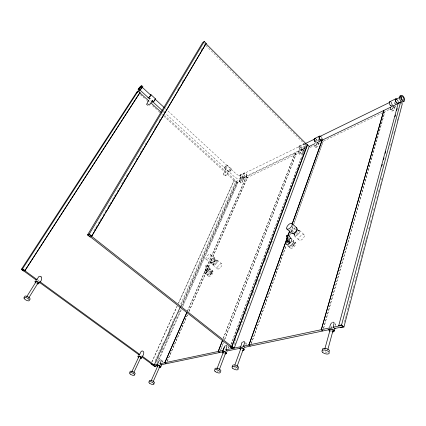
<?xml version="1.0" encoding="UTF-8"?>
<svg xmlns="http://www.w3.org/2000/svg" width="426" height="426" viewBox="0 0 426 426"><rect width="100%" height="100%" fill="white"/><g stroke="black" fill="none" stroke-linecap="round" stroke-linejoin="round"><path stroke-width="0.32" stroke-dasharray="2.13 1.6" d="M209.225 269.637L209.235 266.575L206.397 264.615L205.71 265.169L205.923 271.799L206.466 272.246L207.494 271.421L207.521 268.226L207.893 267.986A3.408 1.406 -50.8 0 1 208.868 270.244A3.408 1.406 -50.8 0 1 205.034 273.327A3.408 1.406 -50.8 0 1 206.051 269.466L206.498 269.035L208.202 270.446L207.755 270.877A3.403 1.416 -50.8 0 0 206.748 274.743A3.403 1.416 -50.8 0 0 210.582 271.666A3.403 1.416 -50.8 0 0 209.597 269.402L209.225 269.637L207.521 268.226M208.202 270.446L208.223 267.39L205.71 265.169M205.641 271.154L206.338 270.595L206.397 264.615M206.466 272.246L206.498 269.035M335.715 325.597L335.672 324.261L335.15 323.531M335.619 325.102L335.672 324.261M146.778 103.129L146.863 104.833L148.024 105.643M246.137 344.65L245.994 342.999L245.498 342.696M228.522 348.399L228.416 346.785L227.947 346.487M298.631 153.397C298.583 149.361 301.667 152.417 299.675 154.43C302.54 155.959 303.062 150.287 303.898 148.818L302.114 149.473L300.767 149.127L300.426 148.339L300.676 147.119C296.698 152.966 299.19 156.8 301.773 149.989C304.089 150.974 301.709 154.526 299.861 154.675M226.818 168.749L225.791 169.181L225.977 169.644L224.395 167.924L225.45 166.167L227.085 165.086L231.377 168.861L230.924 170.325L229.236 171.88L228.469 171.934L226.962 170.549L227.931 171.14L228.799 170.57M245.983 344.235L245.956 342.898M162.775 361.962L162.322 360.668M225.791 169.181C224.715 170.389 221.983 175.847 225.54 175.741L226.664 173.654L227.601 173.18M228.357 347.994L228.373 346.689M223.783 173.488L223.874 175.107L225.061 175.858M224.598 171.758L224.933 171.406C226.025 170.677 223.155 176.119 226.478 175.272L228.757 170.725M239.14 181.891C239.274 178.105 242.256 180.858 240.136 182.807C242.639 184.288 243.379 178.776 244.279 177.546L242.74 178.1L241.483 177.796L241.137 177.099L241.324 176.007L239.05 181.577C239.966 183.462 241.899 179.335 242.085 178.819C244.119 179.745 241.819 182.871 240.248 183.058M344.272 322.242L346.636 313.238M347.478 310.027L349.842 301.022M350.683 297.806L351.189 295.878M351.359 295.234L354.059 284.946M354.906 281.735L357.265 272.731M358.112 269.52L360.476 260.515M361.317 257.299L363.682 248.299M364.523 245.083L365.029 243.155M365.199 242.511L366.887 236.084M368.746 229.012L369.587 225.796M370.434 222.58L371.11 220.008M371.951 216.797L372.793 213.58M373.639 210.364L374.316 207.792M375.157 204.576L376.004 201.365M376.845 198.149L377.521 195.577M378.363 192.36L378.874 190.433M380.051 185.933L380.727 183.361M381.574 180.145L382.079 178.217M390.685 145.426L391.361 142.854M393.89 133.21L394.567 130.638M397.101 120.995L397.777 118.423M395.11 106.282C395.046 108.097 393.762 112.256 391.174 110.819M331.316 328.142L332.36 324.969M323.478 328.435L384.864 111.681M323.611 328.403L384.976 111.628L389.146 109.631M162.476 362.057L162.631 360.859M251.207 343.622L286.165 245.269M288.839 237.751L289.504 235.871M289.728 235.248L290.841 232.111M291.065 231.488L293.072 225.849M293.961 223.341L323.132 141.278M251.313 343.596L286.267 245.232M289.387 236.462L290.5 233.331M290.718 232.702L293.168 225.812M293.392 225.189L323.227 141.235L383.672 112.256M289.946 230.349L290.394 229.097M318.866 142.88C318.552 144.302 317.439 148.488 315.171 147.045M233.81 344.155L236.137 337.925M238.469 331.694L238.933 330.448M239.167 329.825L241.494 323.595M241.728 322.972L243.124 319.234M243.358 318.611L244.055 316.742M244.987 314.25L247.314 308.019M248.715 304.281L249.876 301.166M251.974 295.559L252.671 293.69M252.906 293.067L253.837 290.575M256.164 284.344L258.028 279.36M259.892 274.376L261.053 271.261M264.546 261.915L265.015 260.669M265.244 260.046L266.41 256.931M267.805 253.193L269.205 249.455M269.434 248.832L270.137 246.963M271.532 243.225L272.928 239.487M234.705 344.788L235.402 342.925M258.113 281.953L258.811 280.084M230.945 344.32L305.543 146.299M231.302 344.24L299.766 162.343M300.703 159.851L301.874 156.736M302.811 154.244L306.097 145.522L305.777 145.676M219.821 351.929L223.405 342.637M224.598 339.538L295.995 154.287L294.962 153.269L246.425 176.646L187.509 311.044M220.636 350.05L223.501 342.616M224.694 339.517L296.086 154.244L304.313 150.298M223.229 338.462L294.962 153.269M223.325 338.441L295.048 153.227L305.037 148.413M167.152 361.291L187.6 314.457M188.926 311.417L247.346 177.61L246.35 176.684L235.621 181.854L180.523 304.483M167.232 361.275L187.68 314.436M189.006 311.395L247.426 177.573L295.995 154.287M187.429 311.071L246.35 176.684M159.154 359.453L181.588 309.138M182.669 306.709L238.075 182.429L237.809 182.184L182.344 306.459M168.137 335.773L170.038 331.524M181.449 306.022L236.611 182.759L247.346 177.61M156.528 362.196L157.886 359.161M158.158 358.554L159.516 355.524M160.874 352.488L161.688 350.667M161.96 350.06L163.312 347.025M164.67 343.99L171.188 329.42M172.546 326.385L173.361 324.564M176.348 317.887L177.163 316.065M178.521 313.03L180.15 309.388M181.508 306.353L236.622 183.127L238.075 182.429M156.917 363.442L180.991 309.489M155.155 360.939L159.249 351.833M159.521 351.226L163.611 342.121M169.069 329.98L174.793 317.232M181.151 304.995L236.563 181.396L164.686 115.51M152.061 361.914L177.216 306.267M178.585 303.243L234.092 180.454L178.318 303.323M151.789 361.972L176.95 306.347M93.906 230.791L96.958 225.652M98.315 223.368L101.707 217.654M103.065 215.37L106.117 210.231M107.815 207.377L110.866 202.233M112.56 199.379L115.616 194.24M116.969 191.956L119.344 187.957M121.719 183.957L124.77 178.819M126.469 175.965L127.821 173.68M135.963 159.974L137.997 156.55M140.372 152.551L142.747 148.552M145.122 144.552L146.48 142.268M154.617 128.561L156.651 125.137M159.026 121.138L161.401 117.139M163.776 113.146L165.134 110.861M177.679 89.732L179.037 87.447M182.429 81.733L183.787 79.449M201.083 50.321L202.441 48.037M208.223 267.39L209.235 266.575M333.089 324.111L333.361 323.92M240.264 174.894L244.082 173.025M299.238 146.038L303.829 143.791A2.327 1.411 64.2 0 0 303.504 145.841L305.027 147.827M304.888 143.818L239.774 175.603L240.152 175.469L238.661 175.459L236.473 174.17L165.16 108.412M304.936 147.838L242.112 178.159C239.54 179.681 236.164 178.595 234.188 176.582L165.714 113.673M391.095 106.26L392.293 105.68M242.421 178.499L246.255 176.652M301.56 150L305.016 148.339M391.627 106.708L392.644 106.218M310.197 147.481L313.137 146.07M317.839 143.818L320.192 142.689M393.912 107.347L396.894 105.914M241.728 346.498L243.028 346.226M330.501 327.748L332.568 327.312M391.494 111.048C393.528 110.893 394.62 108.657 394.748 106.841M315.378 147.29C317.21 147.162 318.03 144.968 318.366 143.471M315.799 142.63L316.417 142.779M231.377 168.861L230.604 168.92L229.444 169.841L228.56 171.087L228.469 171.934M224.465 168.254L225.221 168.195L226.392 167.264L227.287 166.012L227.377 165.176M391.132 106.276L391.744 106.479A2.62 1.326 64.2 0 0 392.538 105.808M147.96 105.589L147.087 104.966L146.619 103.672M302.694 147.236L303.855 148.392M324.9 350.577L325.906 351.088M330.432 330.469L331.417 330.97M243.028 176.178L244.141 177.205M316.183 141.672L316.784 141.991M391.734 105.131L392.373 105.499M206.338 270.595L207.494 271.421M37.749 280.116L39.362 281.288M150.788 100.605L151.251 100.946M207.521 275.372L208.42 276.112M204.72 273.125L206.429 274.536M211.434 272.965A1.028 0.431 -50.9 0 1 210.561 274.424A1.028 0.431 -50.9 0 1 210.204 273.705A1.028 0.431 -50.9 0 1 211.434 272.965L211.615 273.114A1.028 0.431 -50.9 0 1 210.742 274.573A1.028 0.431 -50.9 0 1 210.385 273.849A1.028 0.431 -50.9 0 1 211.615 273.114M209.193 268.007L210.897 269.429M212.153 270.531A3.403 1.422 -50.8 0 1 209.278 275.356A3.403 1.422 -50.8 0 1 208.09 272.991A3.403 1.422 -50.8 0 1 212.153 270.531L213.048 271.277A3.397 1.427 -50.9 0 1 210.178 276.101A3.397 1.427 -50.9 0 1 208.985 273.726A3.397 1.427 -50.9 0 1 213.048 271.277M210.827 262.453L211.541 263.044M212.691 264.013L213.399 264.605M205.966 259.168L210.412 262.89M212.984 265.041L217.382 268.721M210.487 254.434A3.312 1.337 -50.3 0 1 207.675 259.088A3.312 1.337 -50.3 0 1 206.525 256.899A3.312 1.337 -50.3 0 1 210.487 254.434L214.922 258.172A3.301 1.358 -50.3 0 1 212.132 262.821A3.301 1.358 -50.3 0 1 210.955 260.616A3.301 1.358 -50.3 0 1 214.922 258.172M217.484 260.334A3.296 1.369 -50.4 0 1 214.709 264.983A3.296 1.369 -50.4 0 1 213.511 262.762A3.296 1.369 -50.4 0 1 217.484 260.334L221.871 264.035A3.286 1.39 -50.4 0 1 219.124 268.678A3.286 1.39 -50.4 0 1 217.894 266.436A3.286 1.39 -50.4 0 1 221.871 264.035M214.502 258.609A2.689 1.102 -50.3 0 1 212.228 262.4A2.689 1.102 -50.3 0 1 211.275 260.595A2.689 1.102 -50.3 0 1 214.502 258.609L215.21 259.205A2.689 1.108 -50.3 0 1 212.941 262.991A2.689 1.108 -50.3 0 1 211.978 261.191A2.689 1.108 -50.3 0 1 215.21 259.205M216.365 260.174A2.689 1.113 -50.4 0 1 214.097 263.966A2.689 1.113 -50.4 0 1 213.128 262.155A2.689 1.113 -50.4 0 1 216.365 260.174L217.068 260.771A2.684 1.113 -50.4 0 1 214.805 264.557A2.684 1.113 -50.4 0 1 213.831 262.746A2.684 1.113 -50.4 0 1 217.068 260.771M290.287 248.012L289.329 247.144A3.855 1.853 -47.6 0 0 293.221 245.802A3.855 1.853 -47.6 0 0 294.675 241.606L295.633 242.479M293.961 244.583L293.77 244.407A1.166 0.564 -47.6 0 1 293.328 245.674A1.166 0.564 -47.6 0 1 292.151 246.084L292.342 246.255M294.057 234.619L294.813 235.306M140.356 94.631L144.265 98.209M146.709 100.445L149.675 103.161M152.572 105.813L156.48 109.391M158.435 111.181L159.899 112.523M161.853 114.312L163.318 115.654M163.808 116.101L236.611 182.759M294.329 235.807L299.025 240.104M233.837 180.576L236.622 183.127M163.264 111.431L165.224 113.225M299.036 230.929L298.285 230.232A3.046 1.443 -47.1 0 1 296.72 233.906A3.046 1.443 -47.1 0 1 293.849 234.039M299.521 230.429L304.196 234.753A3.728 1.805 -47.1 0 1 301.395 239.918A3.728 1.805 -47.1 0 1 299.26 237.633A3.728 1.805 -47.1 0 1 304.196 234.753M246.425 176.646L247.426 177.573M40.204 276.831L40.491 277.108M295.048 153.227L296.086 154.244M204.097 43.729L205.508 45.135M205.976 45.603L306.054 145.479M322.173 140.165L323.227 141.235M316.332 138.977L317.237 140.527A2.364 1.406 64.2 0 1 317.381 141.379M391.419 102.378L391.989 103.177M397.32 99.503L398.305 101.244A2.641 1.321 64.2 0 1 398.502 102.176M321.673 137.353L322.04 138.2A2.38 1.4 64.2 0 1 322.189 139.052M305.506 147.513A1.837 1.113 64.2 0 1 303.818 145.83A1.837 1.113 64.2 0 1 304.483 144.068M304.973 144.185A1.837 1.113 64.2 0 1 306.172 145.751M297.907 230.296A3.738 1.779 -47.1 0 1 299.616 232.149A3.738 1.779 -47.1 0 1 295.942 235.956A3.738 1.779 -47.1 0 1 294.249 234.087M298.498 230.69A3.046 1.448 -47.1 0 1 298.834 232.953A3.046 1.448 -47.1 0 1 295.846 235.514A3.046 1.448 -47.1 0 1 294.744 233.906M321.438 137.539A1.88 1.108 64.2 0 1 321.843 138.881M316.278 142.316A1.864 1.108 64.2 0 1 315.788 142.193M315.714 138.945A1.864 1.108 64.2 0 1 316.955 141.778M331.306 331.609A2.817 1.385 17.8 0 1 330.294 331.215M36.812 283.295A2.263 0.927 29.2 0 1 36.061 282.837M291.512 231.579A3.749 1.763 -47.1 0 1 295.175 227.782M291.863 232.218A3.051 1.438 -47.1 0 1 294.994 228.299M292.614 232.91A3.051 1.438 -47.1 0 1 295.745 228.996M392.399 104.109A2.62 1.326 64.2 0 1 392.591 105.03M397.224 99.86A2.082 1.038 64.2 0 1 398.161 101.968M390.818 102.304A2.066 1.044 64.2 0 1 391.771 103.364M392.25 104.823A2.066 1.044 64.2 0 1 391.579 105.968M327.157 352.43A3.839 1.795 18.2 0 1 323.227 350.88M293.461 244.524A1.166 0.564 -47.6 0 1 294.02 245.019A1.166 0.564 -47.6 0 1 293.067 246.212A1.166 0.564 -47.6 0 1 292.263 246.026M292.316 245.706A1.166 0.564 -47.6 0 1 292.502 245.344M294.957 242.149A3.855 1.858 -47.6 0 1 294.185 246.675A3.855 1.858 -47.6 0 1 290.031 247.256M291.906 242.016A3.855 1.853 -47.6 0 1 293.029 241.425M294.6 242.703A3.163 1.528 -47.6 0 1 295.154 242.974L294.43 243.725A2.119 1.022 -47.6 0 0 294.057 243.544M235.69 368.181A3.286 1.385 21.8 0 1 234.508 367.702M224.624 353.537A2.348 1.017 22.3 0 1 223.778 353.197M218.043 371.323A3.184 1.31 22.5 0 1 216.898 370.854M212.638 271.713L212.01 272.368A1.869 0.783 -50.9 0 0 210.359 272.938L210.178 272.565A2.79 1.171 -50.9 0 1 212.638 271.713M241.893 178.691L240.679 178.19L239.849 176.806A2.109 1.438 64.1 0 1 240.791 174.703L242 175.208L242.825 176.588A2.109 1.438 64.1 0 1 241.893 178.696M245.727 176.843L244.508 176.337L243.677 174.948A2.125 1.438 64.1 0 1 244.615 172.834L245.829 173.345L246.654 174.729A2.125 1.438 64.1 0 1 245.727 176.849M301.044 150.192L299.797 149.595L298.903 148.078A2.311 1.416 64.1 0 1 299.76 145.852L301.001 146.453L301.89 147.966A2.311 1.416 64.1 0 1 301.044 150.192M299.127 147.204A1.826 1.118 64.1 0 0 300.905 149.734A1.826 1.118 64.1 0 0 301.161 147.124A1.826 1.118 64.1 0 0 299.127 147.204M225.673 167.695A1.672 0.57 -47.4 0 0 227.069 165.501A1.672 0.57 -47.4 0 0 225.024 166.949A1.672 0.57 -47.4 0 0 225.673 167.695M229.683 171.385A1.667 0.58 -47.4 0 0 231.068 169.186A1.667 0.58 -47.4 0 0 229.018 170.629A1.667 0.58 -47.4 0 0 229.683 171.385M243.928 174.122A1.677 1.134 64.1 0 0 245.61 176.423A1.677 1.134 64.1 0 0 245.967 173.973A1.677 1.134 64.1 0 0 243.928 174.122M240.104 175.986A1.667 1.134 64.1 0 0 241.776 178.27A1.667 1.134 64.1 0 0 242.138 175.831A1.667 1.134 64.1 0 0 240.104 175.986"/><path stroke-width="0.64" d="M315.847 140.303L315.858 141.059M150.405 94.971L151.033 94.742L155.517 98.875L154.271 100.887L152.476 102.155L152.732 101.409M391.409 104.21L391.435 103.577M151.033 94.742L149.771 96.75L147.992 98.039L148.259 97.298M138.732 354.629L139.728 354.395L140.963 351.748L142.087 350.864C145.032 351.146 143.631 355.497 142.124 356.621M314.17 145.554L314.116 145.985C315.836 146.879 317.05 143.487 317.439 142.534M148.589 100.84C147.05 101.745 147.167 105.371 149.579 104.972L152.529 100.445M340.678 327.248L341.088 327.605L343.926 327.008L402.304 103.795L400.616 101.905L398.289 103.028L338.75 325.56L339.16 325.917M338.75 325.56L341.583 324.958L400.616 101.905M381.797 166.215L382.314 164.287M383.512 159.798L384.028 157.876M385.226 153.387L385.738 151.459M394.987 116.825L395.498 114.903M396.697 110.414L397.213 108.486M334.245 331.007L335.06 327.999M327.839 349.544L332.983 330.651M324.9 348.686L330.097 329.83M329.649 327.397L330.427 324.58L331.588 322.807M287.262 237.868L248.997 344.964L321.252 329.703L383.778 110.488L322.173 140.165L292.183 224.087M329.202 329.644L322.892 330.965L321.385 329.671L383.89 110.435L391.036 106.995M243.028 346.226L248.885 344.985L287.385 237.277M287.832 236.02L289.621 231.009M292.087 224.124L322.077 140.207L317.375 142.47M287.933 235.988L289.723 230.977M237.074 366.451L243.331 349.155M234.827 365.071L240.898 348.42M240.647 346.727L241.75 343.713M309.201 146.411L234.231 348.085L231.696 346.45L307.274 144.952L307.593 144.797L309.201 146.411L315.027 143.605M232.058 346.37L307.593 144.797M219.326 369.651L225.716 352.792L225.338 352.265M216.94 368.911L223.368 352.078M222.473 351.391L224.72 346.008M223.176 350.417L224.305 347.472M186.977 312.263L164.851 362.739L218.192 351.471L222.51 340.321M222.873 351.86L219.683 352.526L218.288 351.45L222.606 340.299M241.59 343.292L242.197 342.2M159.649 363.836L164.771 362.755L186.897 312.285M153.211 381.52L159.904 366.376L159.516 365.918M160.735 366.978L161.805 364.549M151.145 380.849L157.865 365.726M157.029 365.125L159.367 360.258M180.336 306.811L154.255 364.975L141.906 355.982M133.881 372.404L140.873 357.393M131.831 371.738L138.849 356.754M91.957 235.759L104.839 214.028M105.515 212.883L206.147 43.372L204.251 41.476L202.584 42.722L87.5 234.971L90.174 237.069L90.482 236.915M91.617 236.334L206.147 43.372M87.5 234.971L89.242 234.066L204.251 41.476M28.718 297.971L37.989 283.061M26.779 296.592L36.103 281.687M140.01 92.511L24.985 270.537L140.01 92.511L138.248 90.892L136.932 91.878L21.3 269.45L23.925 271.08M136.341 93.619L137.428 91.947M21.3 269.45L22.578 268.785L138.248 90.892M152.503 100.621L151.736 101.164M287.449 240.488A3.866 1.837 -47.7 0 0 286.863 244.689A3.866 1.837 -47.7 0 0 291.48 241.079A3.866 1.837 -47.7 0 0 289.664 238.757L289.206 239.039L289.84 242.447L288.599 243.416L287.71 242.149L286.549 235.775L287.38 235.125L288.024 235.264L290.404 237.431L290.649 238.736M287.71 242.149L288.551 241.494L287.38 235.125M225.359 345.949C229.412 343.899 223.868 350.358 227.239 350.949M242.82 342.147L243.816 341.583L244.545 341.769L244.567 343.106L243.464 346.13L244.891 347.259M203.159 42.792L203.884 42.249M154.878 99.093L155.517 98.875M314.569 138.535L319.367 136.187M389.668 101.787L395.573 98.901M305.485 143.525L314.441 139.148M319.218 136.815L389.668 102.4M395.637 99.482L399.817 97.442M393.416 105.845L399.966 102.693M160.597 359.8C163.185 359.997 158.014 364.097 161.3 364.725M332.44 322.274L333.649 322.221L334.165 322.945L333.185 327.179L334.698 328.494M151.241 363.729L150.969 363.788L154.627 366.445L156.182 366.126L155.831 365.87M230.365 346.732L230.008 346.812L232.181 348.516M153.248 365.188L157.726 364.241M218.288 351.45L222.846 350.486M225.45 349.938L240.424 346.775M321.385 329.671L329.197 328.02M333.105 327.195L341.567 325.411L343.09 326.742L334.25 328.59M157.114 365.599L154.547 366.136L141.986 356.993M160.959 364.794L166.092 363.724M226.701 351.061L240.104 348.26M244.572 347.328L250.318 346.125L248.885 344.985M39.267 282.188L39.778 282.108C42.211 280.851 42.877 275.1 39.091 276.293L36.87 279.472L36.013 279.877M150.309 98.406L149.345 99.098M315.709 138.514L315.086 138.354A2.364 1.406 64.2 0 0 314.26 140.607L315.171 142.162M396.681 98.954L396.063 98.741A2.641 1.321 64.2 0 0 395.419 101.116L396.409 102.868L397.666 103.63A2.641 1.321 64.2 0 0 398.454 102.954M393.784 105.77C393.544 107.091 392.138 110.446 390.078 109.61L390.621 107.293M394.327 102.788L395.546 104.146M318.217 139.712L319.388 140.894M288.551 241.494L289.84 242.447M22.578 268.785L24.985 270.537M37.211 279.722L22.716 269.163L21.886 269.599L36.359 280.132M39.9 281.677L139.76 354.416M39.575 282.47L139.307 355.044M164.771 362.755L166.172 363.708L219.582 352.547L218.192 351.471M321.135 136.639L319.889 136.006A2.38 1.4 64.2 0 0 319.069 138.264L319.985 139.834L321.231 140.463A2.38 1.4 64.2 0 0 322.189 139.057M89.242 234.066L91.925 236.174M248.997 344.964L250.424 346.104L322.754 330.991L321.252 329.703M341.583 324.958L343.926 327.008M139.03 91.995L149.036 101.17M150.996 102.964L161.262 112.373M286.831 228.948L291.586 233.299A3.749 1.763 -47.1 0 0 295.868 231.361A3.749 1.763 -47.1 0 0 296.129 227.612M138.812 88.959L149.569 98.848M152.508 101.542L162.29 110.531M141.23 86.34A1.789 0.314 -47.8 0 1 139.574 88.539A1.789 0.314 -47.8 0 1 139.254 88.081A1.789 0.314 -47.8 0 1 141.23 86.34L150.996 95.349M155.394 99.402L164.186 107.506M292.05 223.528A3.765 1.736 -47.1 0 1 289.174 228.703A3.765 1.736 -47.1 0 1 287.124 226.499A3.765 1.736 -47.1 0 1 292.05 223.528L296.784 227.905M206.125 43.857L307.231 144.909M398.289 103.028L398.582 103.358M390.488 105.733L389.502 103.997A2.62 1.326 64.2 0 1 390.163 101.628M286.549 235.775L286.805 236.222M293.28 240.333A3.861 1.848 -47.7 0 1 291.719 244.902A3.861 1.848 -47.7 0 1 287.843 245.498M149.329 380.95A2.822 1.044 24.4 0 1 152.588 380.961A2.822 1.044 24.4 0 1 153.967 383.262M321.763 139.456A1.88 1.108 64.2 0 1 319.676 138.929A1.88 1.108 64.2 0 1 320.027 136.474M315.293 141.826A1.864 1.108 64.2 0 1 314.867 141.262M314.574 140.596A1.864 1.108 64.2 0 1 314.463 139.925M403.481 101.196A3.355 1.656 64.2 0 1 401.175 101.356A3.355 1.656 64.2 0 1 399.386 97.314A3.355 1.656 64.2 0 1 401.228 96.122M142.566 86.361A2.854 0.506 -47.8 0 1 141.192 88.885A2.854 0.506 -47.8 0 1 138.998 90.227M142.103 87.149A1.784 0.314 -47.8 0 1 142.082 87.346M141.879 87.719A1.784 0.314 -47.8 0 1 141.528 88.203M140.601 89.21A1.784 0.314 -47.8 0 1 140.17 89.577M139.845 89.774A1.784 0.314 -47.8 0 1 139.685 89.769M329.665 331.093A2.37 1.161 17.8 0 1 329.937 329.458A2.37 1.161 17.8 0 1 333.153 330.368A2.37 1.161 17.8 0 1 332.871 331.998M329.468 330.667A2.817 1.385 17.8 0 1 330.081 328.68A2.817 1.385 17.8 0 1 334 330.214A2.817 1.385 17.8 0 1 332.36 331.801M24.772 297.028A3.073 1.187 29 0 1 27.69 296.634A3.073 1.187 29 0 1 29.82 299.553M138.722 357.68A1.747 0.682 25 0 1 138.53 356.493A1.747 0.682 25 0 1 140.953 357.483A1.747 0.682 25 0 1 140.505 358.404M138.716 357.339A2.082 0.809 25 0 1 138.493 355.928A2.082 0.809 25 0 1 141.368 357.105A2.082 0.809 25 0 1 140.841 358.202M35.475 282.699A1.901 0.777 29.2 0 1 35.933 281.618A1.901 0.777 29.2 0 1 38.377 283.098A1.901 0.777 29.2 0 1 37.275 283.791M35.459 282.31A2.263 0.927 29.2 0 1 36.002 281.027A2.263 0.927 29.2 0 1 38.91 282.784A2.263 0.927 29.2 0 1 37.6 283.61M296.523 228.863A3.051 1.438 -47.1 0 1 296.31 231.914A3.051 1.438 -47.1 0 1 292.822 233.491M397.884 102.986A2.082 1.038 64.2 0 1 395.722 101.132A2.082 1.038 64.2 0 1 396.718 99.423M391.095 105.808A2.066 1.044 64.2 0 1 390.589 105.376M322.525 350.071A3.839 1.795 18.2 0 1 325.597 348.404A3.839 1.795 18.2 0 1 329.708 351.445M150.218 95.27A1.773 0.341 -47.7 0 1 150.591 95.531A1.773 0.341 -47.7 0 1 149.089 97.288A1.773 0.341 -47.7 0 1 148.328 97.479M155.186 99.428A1.768 0.357 -47.7 0 1 153.301 101.644M152.971 101.825A1.768 0.357 -47.7 0 1 152.796 101.809M157.716 366.642A1.747 0.682 24.4 0 1 157.742 365.487A1.747 0.682 24.4 0 1 160.213 366.722A1.747 0.682 24.4 0 1 158.903 367.239M157.205 365.854A2.082 0.809 24.4 0 1 158.163 364.97A2.082 0.809 24.4 0 1 160.746 366.525A2.082 0.809 24.4 0 1 159.111 367.004M232.793 366.381A3.286 1.385 21.8 0 1 235.541 365.188A3.286 1.385 21.8 0 1 238.501 368.144M223.123 353.117A1.97 0.852 22.3 0 1 223.197 351.775A1.97 0.852 22.3 0 1 225.945 352.882A1.97 0.852 22.3 0 1 225.152 353.931M223.048 352.744A2.348 1.017 22.3 0 1 222.926 351.173A2.348 1.017 22.3 0 1 226.041 352.121A2.348 1.017 22.3 0 1 226.158 353.687M240.626 349.501A2.034 0.9 21.7 0 1 240.759 348.106A2.034 0.9 21.7 0 1 243.603 349.24A2.034 0.9 21.7 0 1 242.719 350.337M240.53 349.118A2.418 1.076 21.7 0 1 240.69 347.456A2.418 1.076 21.7 0 1 244.071 348.803A2.418 1.076 21.7 0 1 243.022 350.113M130.015 371.839A2.822 1.044 25 0 1 133.194 371.807A2.822 1.044 25 0 1 134.664 374.156M214.922 368.953A3.184 1.31 22.5 0 1 218.352 368.644A3.184 1.31 22.5 0 1 220.716 371.296M89.338 234.54L88.209 235.131L232.213 348.186L233.549 347.904L89.338 234.54M149.499 383.134A2.822 1.038 24.4 0 0 153.866 384.305A2.822 1.038 24.4 0 0 150.687 381.712A2.822 1.038 24.4 0 0 149.499 383.134M401.329 97.368A2.098 1.033 64.2 0 0 403.273 100.323A2.098 1.033 64.2 0 0 403.294 97.458A2.098 1.033 64.2 0 0 401.329 97.368M400.541 96.761A3.36 1.651 64.2 0 0 403.662 101.489A3.36 1.651 64.2 0 0 403.683 96.899A3.36 1.651 64.2 0 0 400.541 96.761M139.313 89.061A2.854 0.501 -47.8 0 0 141.954 85.551A2.854 0.501 -47.8 0 0 138.796 88.342A2.854 0.501 -47.8 0 0 139.313 89.061M24.282 298.701A3.078 1.187 29 0 0 29.053 300.793A3.078 1.187 29 0 0 26.561 297.71A3.078 1.187 29 0 0 24.282 298.701M322.477 352.217A3.845 1.789 18.2 0 0 328.867 353.671A3.845 1.789 18.2 0 0 325.411 350.087A3.845 1.789 18.2 0 0 322.477 352.217M232.676 368.266A3.291 1.385 21.9 0 0 237.985 369.582A3.291 1.385 21.9 0 0 234.619 366.52A3.291 1.385 21.9 0 0 232.676 368.266M130.196 374.028A2.822 1.038 25 0 0 134.515 375.178A2.822 1.038 25 0 0 131.272 372.548A2.822 1.038 25 0 0 130.196 374.028M215.082 371.408A3.19 1.305 22.5 0 0 220.183 372.697A3.19 1.305 22.5 0 0 216.855 369.731A3.19 1.305 22.5 0 0 215.082 371.408"/></g></svg>
